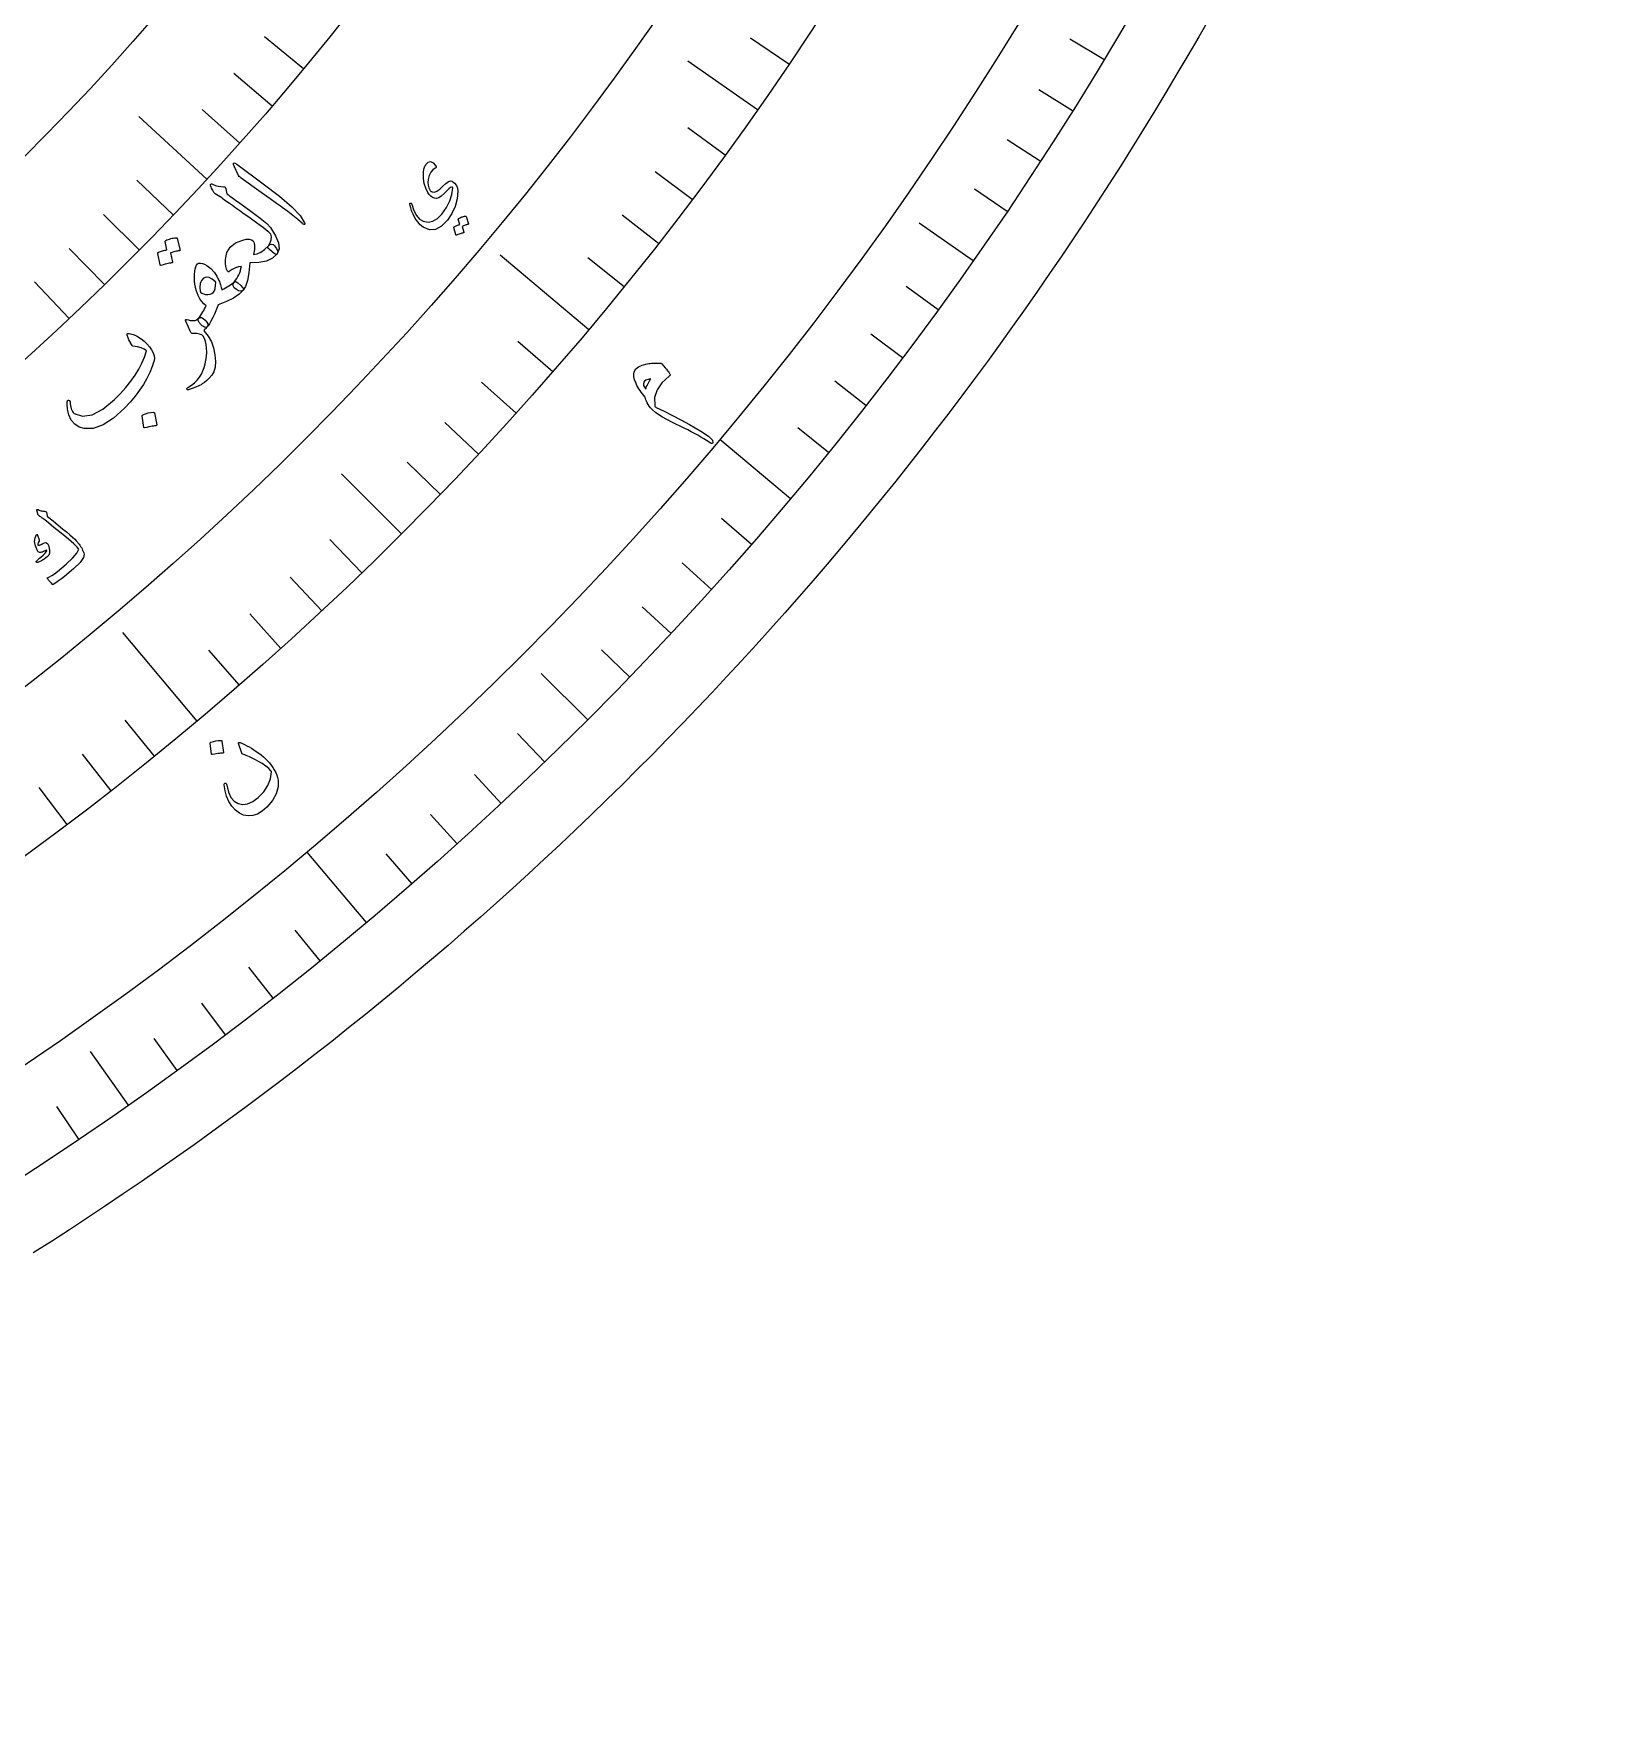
# Model space of a CAD drawing. Header units: millimetres. Extents: x -45 to 45, y -45 to 58.
# Drawn here: x 24.08 to 44.1, y -44.1 to -22.38 of the extents above; entities that cross this region are included whole.
import ezdxf

# ---------------------------------------------------------------- set-up
doc = ezdxf.new("R2010")
doc.units = ezdxf.units.MM
for name, color, linetype in [('CUT_OUTER', 1, 'Continuous'), ('ENGRAVE', 7, 'Continuous'), ('ENGRAVE_FINE', 8, 'Continuous'), ('TEXT', 5, 'Continuous')]:
    doc.layers.add(name, color=color, linetype=linetype)

msp = doc.modelspace()

# ---------------------------------------------------------------- linework, layer by layer
at = {"layer": 'CUT_OUTER'}
msp.add_lwpolyline([(39.1539, -22.1804), (39.0171, -22.4202), (38.8788, -22.6592), (38.739, -22.8974), (38.5978, -23.1346), (38.4551, -23.371), (38.311, -23.6065), (38.1654, -23.8412), (38.0184, -24.0749), (37.87, -24.3077), (37.7201, -24.5396), (37.5688, -24.7706), (37.4161, -25.0007), (37.262, -25.2298), (37.1065, -25.4579), (36.9496, -25.6851), (36.7913, -25.9114), (36.6316, -26.1366), (36.4706, -26.3609), (36.3081, -26.5842), (36.1443, -26.8065), (35.9792, -27.0277), (35.8127, -27.248), (35.6448, -27.4672), (35.4756, -27.6854), (35.305, -27.9026), (35.1332, -28.1187), (34.96, -28.3337), (34.7855, -28.5477), (34.6097, -28.7606), (34.4325, -28.9724), (34.2541, -29.1831), (34.0744, -29.3928), (33.8934, -29.6013), (33.7111, -29.8087), (33.5276, -30.015), (33.3428, -30.2202), (33.1567, -30.4242), (32.9694, -30.627), (32.7809, -30.8288), (32.5911, -31.0293), (32.4001, -31.2287), (32.2079, -31.4269), (32.0144, -31.624), (31.8198, -31.8198), (31.624, -32.0144), (31.4269, -32.2079), (31.2287, -32.4001), (31.0293, -32.5911), (30.8288, -32.7809), (30.627, -32.9694), (30.4242, -33.1567), (30.2202, -33.3428), (30.015, -33.5276), (29.8087, -33.7111), (29.6013, -33.8934), (29.3928, -34.0744), (29.1831, -34.2541), (28.9724, -34.4325), (28.7606, -34.6097), (28.5477, -34.7855), (28.3337, -34.96), (28.1187, -35.1332), (27.9026, -35.305), (27.6854, -35.4756), (27.4672, -35.6448), (27.248, -35.8127), (27.0277, -35.9792), (26.8065, -36.1443), (26.5842, -36.3081), (26.3609, -36.4706), (26.1366, -36.6316), (25.9114, -36.7913), (25.6851, -36.9496), (25.4579, -37.1065), (25.2298, -37.262), (25.0007, -37.4161), (24.7706, -37.5688), (24.5396, -37.7201), (24.3077, -37.87), (24.0749, -38.0184)], dxfattribs=at)
at = {"layer": 'ENGRAVE'}
for points in [[(33.36, -23.3589), (32.4679, -22.7343)], [(26.3024, -24.2494), (25.429, -23.4442)], [(36.1246, -25.2947), (35.4334, -24.8108)], [(31.1972, -26.1775), (30.0596, -25.223)], [(33.7826, -28.3469), (32.8777, -27.5876)], [(28.7969, -28.7969), (28.0269, -28.0269)], [(26.1775, -31.1972), (25.223, -30.0596)], [(31.1834, -31.1834), (30.5868, -30.5868)], [(28.3469, -33.7826), (27.5876, -32.8777)], [(25.2947, -36.1246), (24.8108, -35.4334)]]:
    msp.add_lwpolyline(points, dxfattribs=at)
for radius in [44.1, 44.1, 42.9188, 40.725, 40.725, 38.9925, 35.775, 35.775, 33.885, 30.375, 30.375]:
    msp.add_circle((0, 0), radius, dxfattribs=at)
at = {"layer": 'ENGRAVE_FINE'}
for points in [[(27.5405, -22.8335), (27.0417, -22.4199)], [(33.7626, -22.7731), (33.2701, -22.441)], [(37.8011, -22.7132), (37.3671, -22.4524)], [(27.1363, -23.3125), (26.6448, -22.8902)], [(37.3989, -23.3694), (36.9696, -23.1012)], [(26.7236, -23.7845), (26.2395, -23.3537)], [(32.9472, -23.9376), (32.4667, -23.5884)], [(36.9854, -24.0186), (36.5608, -23.7429)], [(25.8729, -24.7071), (25.4043, -24.2596)], [(32.5244, -24.5089), (32.05, -24.1514)], [(36.5606, -24.6604), (36.1409, -24.3773)], [(25.4353, -25.1574), (24.9746, -24.7017)], [(32.0917, -25.0728), (31.6237, -24.7071)], [(24.9896, -25.6002), (24.537, -25.1365)], [(31.6493, -25.6291), (31.1876, -25.2553)], [(24.536, -26.0352), (24.0916, -25.5637)], [(35.6776, -25.9213), (35.2681, -25.6238)], [(35.2198, -26.54), (34.8155, -26.2354)], [(30.7355, -26.718), (30.2873, -26.3283)], [(30.2646, -27.2503), (29.8231, -26.8529)], [(34.7513, -27.1507), (34.3523, -26.839)], [(29.7844, -27.7744), (29.35, -27.3693)], [(34.2721, -27.753), (33.8787, -27.4344)], [(29.2951, -28.29), (28.8678, -27.8773)], [(33.2827, -28.9322), (32.9006, -28.6001)], [(28.29, -29.2951), (27.8773, -28.8678)], [(32.7727, -29.5087), (32.3965, -29.1699)], [(27.7744, -29.7844), (27.3693, -29.35)], [(32.2527, -30.0761), (31.8825, -29.7309)], [(27.2503, -30.2646), (26.8529, -29.8231)], [(26.718, -30.7355), (26.3283, -30.2873)], [(31.7229, -30.6344), (31.3587, -30.2828)], [(25.6291, -31.6493), (25.2553, -31.1876)], [(30.6344, -31.7229), (30.2828, -31.3587)], [(25.0728, -32.0917), (24.7071, -31.6237)], [(30.0761, -32.2527), (29.7309, -31.8825)], [(24.5089, -32.5244), (24.1514, -32.05)], [(29.5087, -32.7727), (29.1699, -32.3965)], [(28.9322, -33.2827), (28.6001, -32.9006)], [(27.753, -34.2721), (27.4344, -33.8787)], [(27.1507, -34.7513), (26.839, -34.3523)], [(26.54, -35.2198), (26.2354, -34.8155)], [(25.9213, -35.6776), (25.6238, -35.2681)], [(24.6604, -36.5606), (24.3773, -36.1409)]]:
    msp.add_lwpolyline(points, dxfattribs=at)
at = {"layer": 'TEXT'}
for points in [[(26.6553, -24.0911), (26.6424, -24.0577), (26.6428, -24.0406), (26.6564, -24.0397), (26.6833, -24.055), (27.0239, -24.3092), (27.2328, -24.4654), (27.3907, -24.6001), (27.4974, -24.7136), (27.5528, -24.806), (27.5552, -24.816), (27.5551, -24.8228), (27.5526, -24.8266), (27.5477, -24.8272), (27.5419, -24.8261), (27.5355, -24.8233), (27.5286, -24.8188), (27.5212, -24.8127), (27.4656, -24.7626), (27.4044, -24.7121), (27.3374, -24.661), (27.2649, -24.6095), (27.2462, -24.5957), (27.1953, -24.5589), (27.1123, -24.4991), (26.9971, -24.4162), (26.7402, -24.2342), (26.7273, -24.2236), (26.7165, -24.2127), (26.7078, -24.2014), (26.7012, -24.1897)], [(29.2302, -24.1067), (29.1979, -24.1268), (29.1719, -24.1575), (29.1521, -24.1988), (29.1385, -24.2507), (29.1354, -24.2883), (29.1387, -24.3246), (29.1486, -24.3597), (29.1649, -24.3935), (29.1692, -24.399), (29.1746, -24.4037), (29.1811, -24.4075), (29.1887, -24.4104), (29.2184, -24.4121), (29.2513, -24.4007), (29.2875, -24.3763), (29.3268, -24.3389), (29.3651, -24.3015), (29.3977, -24.2782), (29.4245, -24.2691), (29.4456, -24.2741), (29.4778, -24.2993), (29.5007, -24.3286), (29.5143, -24.3622), (29.5186, -24.4), (29.5088, -24.5008), (29.4837, -24.5964), (29.4433, -24.6866), (29.3877, -24.7713), (29.3109, -24.8504), (29.2328, -24.8919), (29.1535, -24.8958), (29.073, -24.8622), (29.0374, -24.8338), (29.0041, -24.7966), (28.9731, -24.7507), (28.9443, -24.6962), (28.9373, -24.6798), (28.9309, -24.6637), (28.9251, -24.6477), (28.9198, -24.6319), (28.915, -24.6163), (28.9108, -24.6007), (28.9071, -24.585), (28.904, -24.5694), (28.9035, -24.562), (28.905, -24.5571), (28.9084, -24.5545), (28.9139, -24.5544), (28.919, -24.5561), (28.9232, -24.559), (28.9263, -24.563), (28.9285, -24.5682), (28.9551, -24.6512), (28.9883, -24.7153), (29.028, -24.7604), (29.0744, -24.7865), (29.1377, -24.7971), (29.1988, -24.7852), (29.2575, -24.751), (29.3137, -24.6943), (29.3732, -24.611), (29.4162, -24.5272), (29.4427, -24.4431), (29.4527, -24.3586), (29.4524, -24.3528), (29.4504, -24.3491), (29.4467, -24.3474), (29.4414, -24.3478), (29.4261, -24.3548), (29.4047, -24.371), (29.377, -24.3965), (29.3431, -24.4312), (29.307, -24.4651), (29.2742, -24.4867), (29.2449, -24.4959), (29.2189, -24.4927), (29.1949, -24.4812), (29.173, -24.4652), (29.1532, -24.4448), (29.1355, -24.4199), (29.107, -24.3635), (29.0882, -24.3027), (29.0789, -24.2376), (29.0792, -24.1681), (29.0803, -24.1504), (29.0821, -24.134), (29.0848, -24.1188), (29.0882, -24.1048), (29.0924, -24.092), (29.0971, -24.0804), (29.1025, -24.0701), (29.1085, -24.061), (29.1385, -24.0309), (29.1694, -24.0227), (29.2013, -24.0365), (29.234, -24.0722), (29.2407, -24.0844), (29.2423, -24.0942), (29.2388, -24.1016), (29.2302, -24.1067)], [(26.3855, -24.4118), (26.3725, -24.3843), (26.3621, -24.3627), (26.3543, -24.3468), (26.349, -24.3368), (26.346, -24.33), (26.345, -24.3239), (26.346, -24.3185), (26.349, -24.3138), (26.354, -24.31), (26.3599, -24.3084), (26.3666, -24.309), (26.3743, -24.3119), (26.411, -24.3267), (26.4469, -24.337), (26.482, -24.3427), (26.5162, -24.3439), (26.5266, -24.3449), (26.5347, -24.3499), (26.5406, -24.3589), (26.5443, -24.372), (26.5585, -24.4357), (26.5779, -24.45), (26.5969, -24.4641), (26.6157, -24.4778), (26.6341, -24.4913), (26.6522, -24.5045), (26.67, -24.5174), (26.6874, -24.53), (26.7046, -24.5423), (26.8634, -24.656), (26.9848, -24.7478), (27.0689, -24.8178), (27.1156, -24.866), (27.183, -24.9722), (27.22, -25.0644), (27.2268, -25.1425), (27.2034, -25.2065), (27.2022, -25.2078), (27.201, -25.2091), (27.1998, -25.2104), (27.1986, -25.2117), (27.1845, -25.2126), (27.1637, -25.2024), (27.1362, -25.1809), (27.102, -25.1482), (27.0903, -25.1351), (27.0843, -25.1228), (27.084, -25.1114), (27.0893, -25.1009), (27.1128, -25.0626), (27.126, -25.0249), (27.1289, -24.9879), (27.1216, -24.9514), (27.094, -24.9279), (27.0619, -24.902), (27.0254, -24.8736), (26.9844, -24.8427), (26.9393, -24.8094), (26.8901, -24.7737), (26.837, -24.7356), (26.7799, -24.6951), (26.7241, -24.6549), (26.6739, -24.6189), (26.6292, -24.5871), (26.5901, -24.5595), (26.5566, -24.5359), (26.5289, -24.5162), (26.507, -24.5005), (26.4909, -24.4886), (26.4071, -24.4342), (26.3996, -24.428), (26.3935, -24.4222), (26.3888, -24.4168), (26.3855, -24.4118)], [(29.5249, -24.761), (29.5247, -24.759), (29.5253, -24.757), (29.5268, -24.7548), (29.529, -24.7526), (29.5393, -24.7467), (29.5497, -24.7413), (29.5602, -24.7365), (29.5708, -24.7322), (29.5816, -24.7285), (29.5927, -24.7252), (29.6041, -24.7225), (29.6158, -24.7203), (29.6187, -24.7204), (29.6211, -24.7213), (29.6229, -24.7232), (29.6242, -24.7258), (29.6544, -24.8222), (29.6543, -24.824), (29.6529, -24.8257), (29.6502, -24.8272), (29.6462, -24.8286), (29.643, -24.8292), (29.6382, -24.8304), (29.6318, -24.8324), (29.6239, -24.8351), (29.6142, -24.8385), (29.6028, -24.8427), (29.5896, -24.8475), (29.5745, -24.8531), (29.5972, -24.9286), (29.5975, -24.9314), (29.5962, -24.9337), (29.5934, -24.9354), (29.589, -24.9366), (29.5852, -24.9376), (29.5794, -24.9393), (29.5715, -24.9417), (29.5616, -24.9448), (29.5496, -24.9486), (29.5353, -24.9534), (29.5188, -24.9591), (29.5001, -24.9657), (29.4976, -24.9659), (29.4958, -24.9655), (29.4947, -24.9642), (29.4942, -24.9622), (29.4678, -24.8671), (29.4676, -24.8651), (29.4683, -24.863), (29.4697, -24.8609), (29.4719, -24.8587), (29.4804, -24.8534), (29.489, -24.8486), (29.4978, -24.8444), (29.5069, -24.8406), (29.516, -24.8374), (29.5253, -24.8346), (29.5346, -24.8323), (29.544, -24.8304)], [(25.7666, -25.0468), (25.7666, -25.0437), (25.7677, -25.0407), (25.77, -25.0377), (25.7736, -25.0347), (25.7897, -25.0272), (25.806, -25.0205), (25.8223, -25.0147), (25.8387, -25.0096), (25.8554, -25.0054), (25.8725, -25.0021), (25.89, -24.9995), (25.9079, -24.9977), (25.9123, -24.9983), (25.9158, -25.0001), (25.9185, -25.0031), (25.9203, -25.0073), (25.9581, -25.1571), (25.9578, -25.1599), (25.9555, -25.1622), (25.9512, -25.1642), (25.945, -25.1656), (25.9401, -25.1661), (25.9327, -25.1674), (25.9229, -25.1695), (25.9106, -25.1725), (25.8957, -25.1763), (25.878, -25.181), (25.8575, -25.1865), (25.8342, -25.1928), (25.862, -25.3102), (25.8622, -25.3145), (25.86, -25.3178), (25.8556, -25.32), (25.8489, -25.3211), (25.8431, -25.3221), (25.8341, -25.3239), (25.8219, -25.3264), (25.8066, -25.3297), (25.788, -25.3339), (25.7659, -25.3391), (25.7404, -25.3453), (25.7113, -25.3526), (25.7076, -25.3527), (25.705, -25.3517), (25.7033, -25.3497), (25.7028, -25.3466), (25.6711, -25.199), (25.671, -25.196), (25.6722, -25.193), (25.6745, -25.1899), (25.6781, -25.1869), (25.6913, -25.1801), (25.7048, -25.1741), (25.7186, -25.1689), (25.7326, -25.1646), (25.7467, -25.161), (25.761, -25.1581), (25.7753, -25.1558), (25.7898, -25.1542)], [(27.0893, -25.1009), (27.1094, -25.0848), (27.1293, -25.0799), (27.1492, -25.0862), (27.1691, -25.1037), (27.1934, -25.1377), (27.2072, -25.1662), (27.2105, -25.1891), (27.2034, -25.2065), (27.1435, -25.2604), (27.0652, -25.2974), (26.9686, -25.3173), (26.8538, -25.32), (26.841, -25.4478), (26.8219, -25.5489), (26.7968, -25.6232), (26.7659, -25.6706), (26.7502, -25.681), (26.7308, -25.6834), (26.7078, -25.6778), (26.6812, -25.6641), (26.6521, -25.6395), (26.6378, -25.6145), (26.6383, -25.589), (26.6537, -25.563), (26.6703, -25.5419), (26.6855, -25.5198), (26.6991, -25.4968), (26.7113, -25.4728), (26.7218, -25.4478), (26.7308, -25.4217), (26.738, -25.3944), (26.7436, -25.3661), (26.7053, -25.371), (26.6661, -25.3837), (26.626, -25.4042), (26.585, -25.4324), (26.5806, -25.4344), (26.5759, -25.4339), (26.5708, -25.4309), (26.5653, -25.4255), (26.5519, -25.4013), (26.5429, -25.3683), (26.5385, -25.3265), (26.5385, -25.276), (26.5578, -25.1891), (26.6011, -25.119), (26.6686, -25.0655), (26.7603, -25.0284), (26.8058, -25.0187), (26.8429, -25.0171), (26.8719, -25.0237), (26.8926, -25.0386), (26.906, -25.0641), (26.9119, -25.1015), (26.9102, -25.1508), (26.9008, -25.212), (26.9456, -25.2039), (26.992, -25.1827), (27.0399, -25.1484), (27.0893, -25.1009)], [(26.1806, -25.3346), (26.1823, -25.3328), (26.184, -25.3313), (26.1856, -25.33), (26.1871, -25.329), (26.1887, -25.3281), (26.1903, -25.3273), (26.192, -25.3265), (26.1938, -25.3259), (26.218, -25.3233), (26.2437, -25.3271), (26.2707, -25.3372), (26.299, -25.3536), (26.3501, -25.3938), (26.3934, -25.4393), (26.4289, -25.4901), (26.4565, -25.5462), (26.4621, -25.5603), (26.4673, -25.5748), (26.4723, -25.5895), (26.477, -25.6045), (26.4814, -25.6199), (26.4854, -25.6356), (26.4892, -25.6516), (26.4926, -25.6679), (26.5175, -25.6551), (26.541, -25.6424), (26.5633, -25.6295), (26.5842, -25.6166), (26.6038, -25.6035), (26.6219, -25.5902), (26.6385, -25.5767), (26.6537, -25.563), (26.6611, -25.5592), (26.6711, -25.5604), (26.6838, -25.5666), (26.6993, -25.5778), (26.7356, -25.609), (26.7589, -25.6349), (26.7689, -25.6554), (26.7659, -25.6706), (26.7138, -25.7242), (26.6429, -25.7734), (26.5531, -25.8182), (26.4446, -25.8584), (26.4317, -25.895), (26.416, -25.9345), (26.3973, -25.9769), (26.3756, -26.0223), (26.3529, -26.0668), (26.3337, -26.1015), (26.318, -26.1266), (26.3058, -26.1419), (26.2972, -26.1472), (26.2861, -26.1482), (26.2727, -26.1449), (26.2567, -26.1373), (26.2484, -26.1322), (26.2407, -26.1266), (26.2334, -26.1203), (26.2267, -26.1136), (26.2204, -26.1065), (26.2143, -26.0991), (26.2085, -26.0915), (26.2029, -26.0837), (26.1941, -26.0677), (26.19, -26.0538), (26.1905, -26.042), (26.1955, -26.0323), (26.2098, -26.0115), (26.2234, -25.991), (26.2364, -25.9707), (26.2486, -25.9506), (26.2602, -25.9306), (26.2715, -25.9105), (26.2824, -25.8903), (26.2928, -25.87), (26.2629, -25.8452), (26.2359, -25.8152), (26.2117, -25.7802), (26.1904, -25.7402), (26.176, -25.705), (26.1642, -25.6689), (26.1548, -25.6317), (26.1479, -25.5936), (26.1436, -25.5543), (26.142, -25.5137), (26.1432, -25.4718), (26.1471, -25.4286), (26.1524, -25.3971), (26.1597, -25.371), (26.1691, -25.3501), (26.1806, -25.3346)], [(26.2583, -25.5175), (26.2318, -25.5479), (26.216, -25.5862), (26.211, -25.6323), (26.2167, -25.6862), (26.2224, -25.7001), (26.2356, -25.7114), (26.2562, -25.72), (26.2843, -25.7258), (26.3147, -25.7271), (26.3414, -25.723), (26.3641, -25.7137), (26.383, -25.699), (26.398, -25.6774), (26.4083, -25.6488), (26.4136, -25.613), (26.4141, -25.5702), (26.3708, -25.5317), (26.3304, -25.5101), (26.2929, -25.5054), (26.2583, -25.5175)], [(26.0911, -26.2053), (26.0315, -26.0695), (26.028, -26.0575), (26.0282, -26.0496), (26.0323, -26.0459), (26.0401, -26.0463), (26.0675, -26.0531), (26.0921, -26.0578), (26.114, -26.0603), (26.1331, -26.0607), (26.1508, -26.0579), (26.1674, -26.052), (26.1827, -26.0431), (26.1967, -26.0311), (26.2129, -26.0215), (26.2322, -26.0223), (26.2546, -26.0335), (26.28, -26.055), (26.302, -26.0805), (26.3138, -26.1032), (26.3155, -26.1233), (26.307, -26.1407), (26.2976, -26.1511), (26.2877, -26.1614), (26.2773, -26.1715), (26.2664, -26.1814), (26.2651, -26.1837), (26.2649, -26.1867), (26.2657, -26.1904), (26.2676, -26.1949), (26.3189, -26.2593), (26.3588, -26.3316), (26.3874, -26.4119), (26.4045, -26.5002), (26.4104, -26.5858), (26.4056, -26.658), (26.39, -26.7167), (26.3637, -26.7619), (26.3324, -26.7977), (26.3016, -26.8284), (26.2714, -26.8539), (26.2417, -26.8743), (26.2259, -26.8831), (26.2087, -26.892), (26.19, -26.9012), (26.1698, -26.9106), (26.1481, -26.9199), (26.1248, -26.929), (26.0998, -26.9379), (26.0733, -26.9465), (26.0668, -26.9488), (26.0611, -26.9498), (26.0563, -26.9494), (26.0523, -26.9476), (26.0476, -26.9444), (26.0447, -26.941), (26.0435, -26.9376), (26.044, -26.9339), (26.0452, -26.9299), (26.0476, -26.9263), (26.051, -26.9231), (26.0554, -26.9205), (26.1029, -26.8898), (26.1439, -26.8574), (26.1785, -26.8235), (26.2065, -26.7879), (26.2302, -26.7486), (26.2503, -26.7072), (26.2668, -26.6636), (26.2798, -26.6178), (26.2893, -26.5699), (26.2956, -26.5199), (26.2986, -26.4677), (26.2982, -26.4134), (26.2936, -26.3682), (26.2848, -26.3274), (26.272, -26.291), (26.2551, -26.2588), (26.2358, -26.2439), (26.2071, -26.2336), (26.169, -26.2276), (26.1216, -26.2261), (26.1123, -26.2248), (26.1041, -26.2209), (26.0971, -26.2144), (26.0911, -26.2053)], [(25.3036, -26.2273), (25.322, -26.2298), (25.3407, -26.2341), (25.3598, -26.2401), (25.3793, -26.2478), (25.3991, -26.2572), (25.4191, -26.2682), (25.4393, -26.2808), (25.4597, -26.2951), (25.4983, -26.3259), (25.5332, -26.3598), (25.5643, -26.3966), (25.5918, -26.4365), (25.6127, -26.4754), (25.6253, -26.511), (25.6298, -26.543), (25.626, -26.5715), (25.6005, -26.6483), (25.5689, -26.7252), (25.5311, -26.802), (25.4871, -26.8788), (25.4368, -26.9554), (25.3799, -27.0316), (25.3166, -27.1074), (25.2467, -27.1826), (25.1044, -27.3114), (24.9703, -27.3982), (24.8449, -27.4429), (24.7285, -27.4459), (24.662, -27.4261), (24.6069, -27.3898), (24.5633, -27.3371), (24.5311, -27.268), (24.5262, -27.2514), (24.5219, -27.2336), (24.5183, -27.2149), (24.5153, -27.1951), (24.513, -27.1743), (24.5113, -27.1525), (24.5102, -27.1297), (24.5099, -27.1058), (24.5104, -27.0985), (24.5123, -27.0925), (24.5157, -27.0878), (24.5206, -27.0844), (24.5246, -27.0829), (24.5289, -27.0827), (24.5337, -27.0839), (24.5388, -27.0866), (24.5429, -27.0897), (24.5458, -27.0936), (24.5474, -27.0985), (24.5477, -27.1041), (24.5486, -27.127), (24.5511, -27.1494), (24.555, -27.1713), (24.5606, -27.1927), (24.5679, -27.2112), (24.5772, -27.2271), (24.5884, -27.2404), (24.6016, -27.251), (24.7072, -27.2873), (24.8286, -27.2697), (24.9655, -27.1979), (25.1175, -27.0716), (25.1941, -26.9946), (25.2634, -26.9174), (25.3255, -26.8399), (25.3802, -26.7623), (25.4278, -26.6846), (25.4683, -26.6066), (25.5017, -26.5284), (25.528, -26.45), (25.4981, -26.4294), (25.4591, -26.4121), (25.4108, -26.3983), (25.3534, -26.388), (25.3495, -26.3854), (25.3438, -26.3792), (25.3364, -26.3693), (25.3272, -26.3557), (25.3266, -26.354), (25.326, -26.3526), (25.3254, -26.3515), (25.3248, -26.3508), (25.3136, -26.331), (25.3024, -26.3076), (25.2912, -26.2806), (25.2801, -26.2499), (25.2781, -26.2393), (25.2813, -26.232), (25.2898, -26.228), (25.3036, -26.2273)], [(31.9194, -27.043), (31.9024, -27.0229), (31.886, -27.0022), (31.8701, -26.9811), (31.8548, -26.9596), (31.8402, -26.9375), (31.8268, -26.9149), (31.8145, -26.8918), (31.8032, -26.8682), (31.7857, -26.822), (31.7759, -26.7815), (31.7739, -26.7465), (31.7797, -26.717), (31.8001, -26.6818), (31.8347, -26.6533), (31.8835, -26.6315), (31.9467, -26.6162), (31.9655, -26.6131), (31.9842, -26.6105), (32.0031, -26.6085), (32.022, -26.6071), (32.041, -26.6062), (32.0602, -26.6056), (32.0796, -26.6055), (32.0991, -26.6058), (32.11, -26.6066), (32.1193, -26.6088), (32.1272, -26.6124), (32.1337, -26.6175), (32.1558, -26.6429), (32.1753, -26.6657), (32.1924, -26.686), (32.207, -26.7036), (32.2189, -26.7184), (32.2281, -26.7301), (32.2344, -26.7387), (32.2379, -26.7441), (32.2406, -26.7526), (32.2402, -26.7603), (32.2368, -26.7674), (32.2302, -26.7737), (32.1357, -26.8595), (32.0731, -26.9503), (32.0423, -27.0465), (32.0434, -27.1481), (32.0461, -27.1575), (32.0502, -27.1652), (32.0559, -27.1712), (32.0629, -27.1754), (32.1652, -27.2242), (32.2701, -27.2766), (32.3778, -27.3328), (32.4882, -27.3926), (32.6332, -27.4772), (32.732, -27.5448), (32.7843, -27.5956), (32.7901, -27.6297), (32.7827, -27.6354), (32.7722, -27.6359), (32.7585, -27.6313), (32.7416, -27.6216), (32.7086, -27.599), (32.6733, -27.5765), (32.6359, -27.5541), (32.5963, -27.5316), (32.5548, -27.5092), (32.5115, -27.4866), (32.4665, -27.4638), (32.4197, -27.4409), (32.263, -27.3638), (32.1425, -27.2983), (32.0581, -27.2447), (32.0096, -27.2031), (31.9899, -27.1803), (31.9728, -27.1582), (31.9582, -27.1367), (31.946, -27.1159), (31.9362, -27.096), (31.9285, -27.0772), (31.9229, -27.0596), (31.9194, -27.043)], [(31.9281, -26.9395), (31.933, -26.924), (31.9388, -26.9082), (31.9456, -26.8921), (31.9532, -26.8756), (31.9617, -26.859), (31.971, -26.8422), (31.981, -26.8253), (31.9918, -26.8082), (31.9573, -26.816), (31.931, -26.8256), (31.913, -26.8371), (31.9032, -26.8505), (31.8979, -26.8718), (31.9003, -26.8937), (31.9103, -26.9163), (31.9281, -26.9395)], [(25.4701, -27.2814), (25.4703, -27.2783), (25.4716, -27.2753), (25.4742, -27.2723), (25.478, -27.2693), (25.5122, -27.256), (25.547, -27.2461), (25.5825, -27.2398), (25.6186, -27.237), (25.6229, -27.2377), (25.6262, -27.2393), (25.6283, -27.2421), (25.6293, -27.2459), (25.6588, -27.3982), (25.6587, -27.4026), (25.6563, -27.4059), (25.6517, -27.408), (25.6448, -27.409), (25.6388, -27.4099), (25.6295, -27.4115), (25.617, -27.4137), (25.6012, -27.4166), (25.582, -27.4204), (25.5591, -27.4252), (25.5327, -27.4309), (25.5027, -27.4376), (25.4984, -27.4381), (25.4953, -27.4374), (25.4936, -27.4355), (25.4931, -27.4324)], [(24.1366, -28.4855), (24.149, -28.4907), (24.1613, -28.4952), (24.1734, -28.499), (24.1853, -28.5022), (24.197, -28.5046), (24.2086, -28.5063), (24.2202, -28.5073), (24.2316, -28.5075), (24.2369, -28.5086), (24.241, -28.5117), (24.2438, -28.5167), (24.2454, -28.5237), (24.252, -28.5621), (24.2529, -28.5661), (24.2538, -28.5693), (24.2548, -28.5718), (24.2559, -28.5734), (24.3284, -28.6308), (24.3935, -28.6829), (24.4512, -28.7299), (24.5015, -28.7718), (24.5442, -28.8084), (24.5793, -28.84), (24.6068, -28.8664), (24.6266, -28.8876), (24.6621, -28.9293), (24.6726, -28.9432), (24.6825, -28.9576), (24.6919, -28.9727), (24.7006, -28.9883), (24.7087, -29.0046), (24.7161, -29.0216), (24.7227, -29.0392), (24.7287, -29.0576), (24.7201, -29.0997), (24.6748, -29.1616), (24.5927, -29.2432), (24.4737, -29.3441), (24.4352, -29.374), (24.3987, -29.4006), (24.3643, -29.4241), (24.332, -29.4443), (24.3284, -29.4453), (24.3251, -29.4452), (24.3221, -29.444), (24.3195, -29.4415), (24.3078, -29.429), (24.2973, -29.4175), (24.2879, -29.407), (24.2796, -29.3976), (24.2724, -29.3892), (24.2662, -29.3816), (24.2609, -29.3748), (24.2566, -29.3688), (24.2543, -29.3653), (24.254, -29.3626), (24.2556, -29.3607), (24.259, -29.3595), (24.2843, -29.3489), (24.3139, -29.3319), (24.3481, -29.3083), (24.3867, -29.2783), (24.4987, -29.1846), (24.5816, -29.1057), (24.6357, -29.0419), (24.6609, -28.9935), (24.6388, -28.9676), (24.5935, -28.925), (24.525, -28.8656), (24.4333, -28.7894), (24.3409, -28.7135), (24.2708, -28.6564), (24.223, -28.6179), (24.1973, -28.5981), (24.1901, -28.5929), (24.1834, -28.588), (24.1771, -28.5835), (24.1712, -28.5792), (24.1659, -28.5754), (24.1612, -28.572), (24.157, -28.5691), (24.1533, -28.5666), (24.1459, -28.5607), (24.1399, -28.5541), (24.1355, -28.5468), (24.1326, -28.5387), (24.1211, -28.4928), (24.1206, -28.4895), (24.1208, -28.4868), (24.1217, -28.4849), (24.1234, -28.4835), (24.1263, -28.483), (24.1295, -28.4831), (24.1329, -28.484), (24.1366, -28.4855)], [(24.117, -28.806), (24.1188, -28.8049), (24.1207, -28.8044), (24.1228, -28.8045), (24.125, -28.8052), (24.1264, -28.8062), (24.1277, -28.8076), (24.1289, -28.8092), (24.13, -28.8112), (24.1502, -28.8715), (24.1519, -28.8779), (24.1526, -28.8834), (24.1522, -28.8878), (24.1509, -28.8913), (24.1428, -28.9033), (24.137, -28.9149), (24.1337, -28.9262), (24.1328, -28.937), (24.1342, -28.9411), (24.1386, -28.9431), (24.1459, -28.943), (24.1561, -28.9408), (24.1623, -28.9385), (24.1685, -28.936), (24.1748, -28.9332), (24.1812, -28.9301), (24.1876, -28.9268), (24.1943, -28.9231), (24.2011, -28.9192), (24.2081, -28.9148), (24.2373, -28.9058), (24.2598, -28.9186), (24.2756, -28.9532), (24.2846, -29.0097), (24.2847, -29.0287), (24.283, -29.045), (24.2793, -29.0587), (24.2739, -29.0697), (24.266, -29.0796), (24.2535, -29.0914), (24.2364, -29.105), (24.2147, -29.1205), (24.2034, -29.1281), (24.1924, -29.135), (24.1816, -29.1411), (24.1711, -29.1465), (24.161, -29.1512), (24.1515, -29.1555), (24.1425, -29.1593), (24.134, -29.1627), (24.1279, -29.1638), (24.1228, -29.1636), (24.1186, -29.1621), (24.1153, -29.1593), (24.113, -29.1555), (24.1126, -29.1517), (24.1141, -29.1481), (24.1174, -29.1445), (24.1287, -29.1338), (24.1417, -29.1219), (24.1563, -29.1087), (24.1727, -29.0943), (24.2031, -29.0674), (24.2259, -29.0453), (24.2411, -29.0278), (24.2486, -29.0151), (24.2491, -29.0129), (24.2487, -29.011), (24.2474, -29.0092), (24.2452, -29.0077), (24.2435, -29.0071), (24.2411, -29.0071), (24.2383, -29.0078), (24.2348, -29.0091), (24.2051, -29.0237), (24.1922, -29.0294), (24.1801, -29.0329), (24.1688, -29.0343), (24.1583, -29.0336), (24.1479, -29.0312), (24.1393, -29.0268), (24.1326, -29.0206), (24.1278, -29.0125), (24.1029, -28.951), (24.0929, -28.8961), (24.0976, -28.8478), (24.117, -28.806)], [(26.3448, -31.4786), (26.345, -31.4758), (26.3464, -31.473), (26.3489, -31.4704), (26.3525, -31.4679), (26.3846, -31.4577), (26.4171, -31.4509), (26.45, -31.4474), (26.4834, -31.4471), (26.4874, -31.448), (26.4904, -31.4498), (26.4923, -31.4525), (26.493, -31.456), (26.5148, -31.5991), (26.5146, -31.6032), (26.5123, -31.6061), (26.5079, -31.6078), (26.5015, -31.6082), (26.4959, -31.6086), (26.4873, -31.6095), (26.4757, -31.6107), (26.461, -31.6124), (26.4431, -31.6147), (26.4219, -31.6176), (26.3973, -31.6212), (26.3694, -31.6254), (26.3654, -31.6256), (26.3626, -31.6248), (26.361, -31.6229), (26.3607, -31.62)], [(26.7288, -31.4738), (26.7569, -31.486), (26.7854, -31.4994), (26.8144, -31.5139), (26.8439, -31.5296), (26.8739, -31.5468), (26.9044, -31.5657), (26.9352, -31.5864), (26.9666, -31.6088), (26.9968, -31.6319), (27.0255, -31.656), (27.0526, -31.681), (27.0781, -31.707), (27.1021, -31.734), (27.1247, -31.7621), (27.1458, -31.7914), (27.1654, -31.8217), (27.1837, -31.8555), (27.1981, -31.8889), (27.2084, -31.9221), (27.2146, -31.9549), (27.2146, -32.0418), (27.1906, -32.1284), (27.1427, -32.2144), (27.0707, -32.3), (27.0109, -32.3525), (26.9506, -32.3892), (26.8899, -32.4098), (26.8289, -32.4146), (26.7711, -32.4036), (26.7174, -32.3792), (26.6678, -32.3414), (26.6222, -32.2901), (26.5832, -32.2283), (26.554, -32.162), (26.5345, -32.0914), (26.5246, -32.0165), (26.5249, -32.0068), (26.527, -31.9997), (26.5311, -31.9953), (26.5371, -31.9934), (26.5445, -31.9939), (26.5502, -31.9984), (26.5542, -32.007), (26.5566, -32.0195), (26.5771, -32.1072), (26.6081, -32.1758), (26.6496, -32.2255), (26.7019, -32.256), (26.7602, -32.2668), (26.8224, -32.2574), (26.8883, -32.2279), (26.958, -32.1781), (27.0304, -32.1041), (27.0833, -32.0243), (27.1164, -31.9388), (27.1298, -31.8478), (27.1295, -31.8452), (27.1282, -31.8422), (27.126, -31.8386), (27.1228, -31.8345), (27.0946, -31.805), (27.0572, -31.7745), (27.0108, -31.7429), (26.9552, -31.7103), (26.9262, -31.6947), (26.899, -31.6805), (26.8734, -31.6675), (26.8496, -31.656), (26.8274, -31.646), (26.8069, -31.6375), (26.7881, -31.6308), (26.771, -31.6257), (26.7624, -31.6227), (26.7557, -31.6189), (26.751, -31.6142), (26.7482, -31.6087), (26.7073, -31.4857), (26.7062, -31.4774), (26.7094, -31.4727), (26.717, -31.4715), (26.7288, -31.4738)]]:
    msp.add_lwpolyline(points, close=True, dxfattribs=at)

doc.saveas('drawing.dxf')
